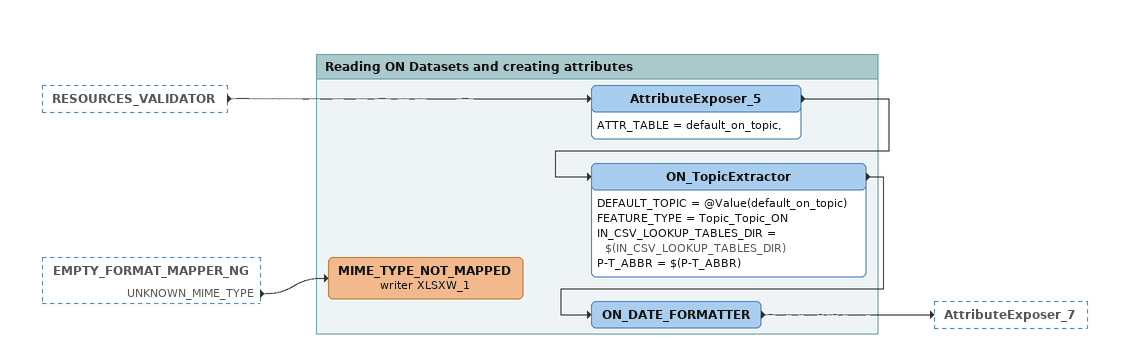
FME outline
RESOURCES_VALIDATOR [outside]
    -> AttributeExposer_5
EMPTY_FORMAT_MAPPER_NG [outside]
    UNKNOWN_MIME_TYPE -> MIME_TYPE_NOT_MAPPED (writer XLSXW_1)

Bookmark: Reading ON Datasets and creating attributes
AttributeExposer_5
    ATTR_TABLE = default_on_topic,
    -> ON_TopicExtractor
ON_TopicExtractor
    DEFAULT_TOPIC = @Value(default_on_topic)
    FEATURE_TYPE = Topic_Topic_ON
    IN_CSV_LOOKUP_TABLES_DIR = $(IN_CSV_LOOKUP_TABLES_DIR)
    P-T_ABBR = $(P-T_ABBR)
    -> ON_DATE_FORMATTER
ON_DATE_FORMATTER
    -> AttributeExposer_7
MIME_TYPE_NOT_MAPPED (writer XLSXW_1)
